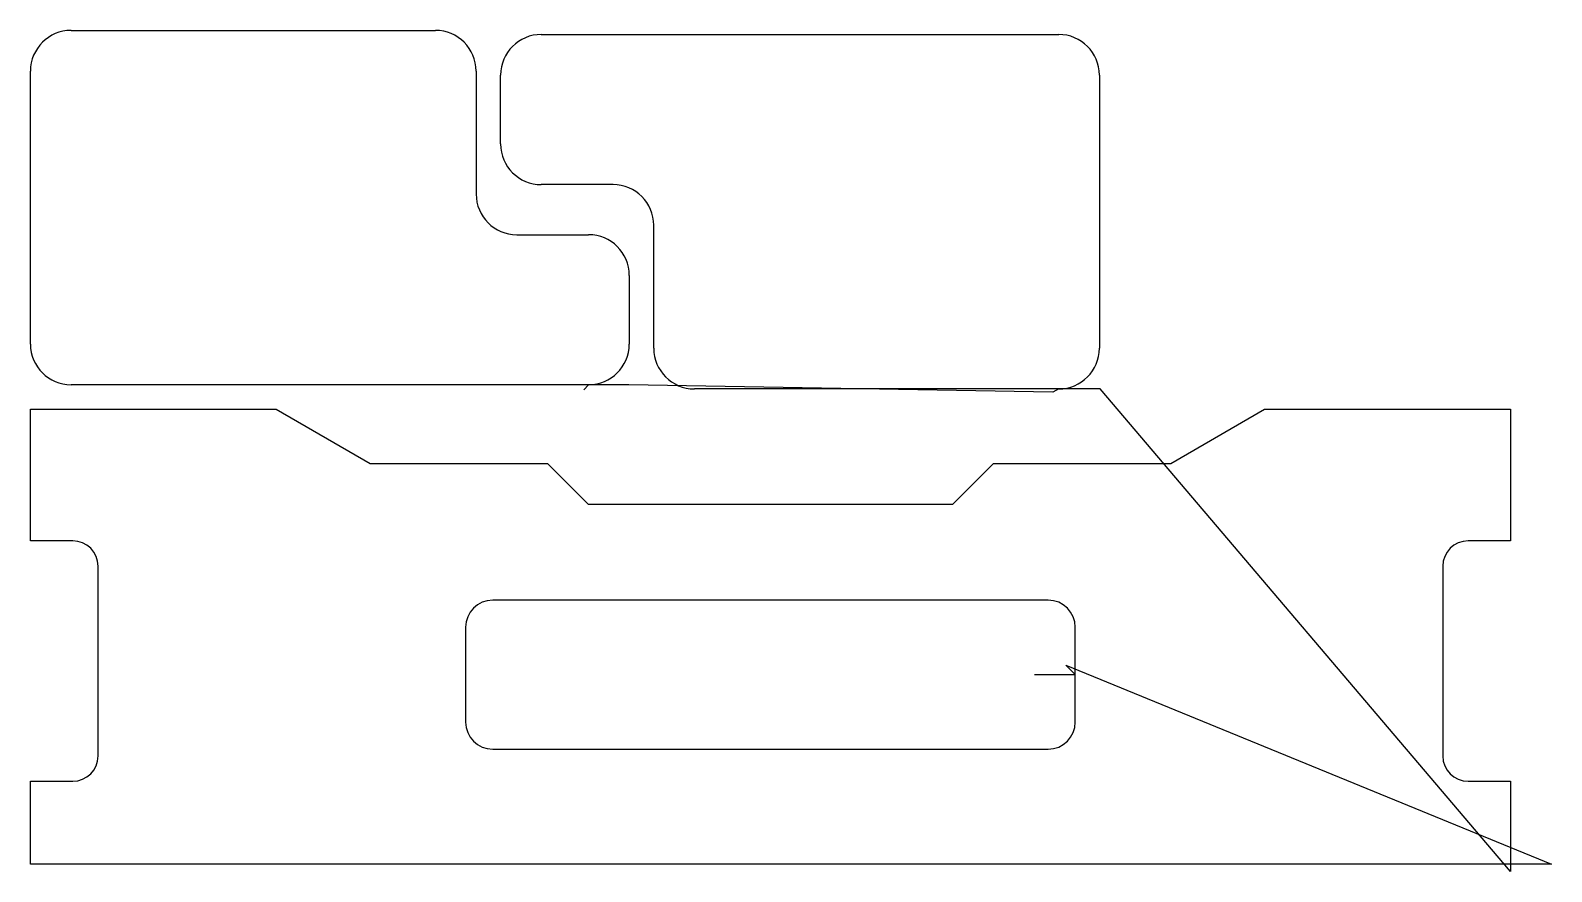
# Model space of a CAD drawing. Header units: metres. Extents: x 19 to 1142, y 364 to 984.
import ezdxf

# ---------------------------------------------------------------- set-up
doc = ezdxf.new("R2010")
doc.units = ezdxf.units.M

msp = doc.modelspace()

# ---------------------------------------------------------------- linework, layer by layer
at = {"layer": 'TOOL_0'}
for p, q in [((49.026, 984.443), (318.026, 984.443)), ((396.11, 981.428), (778.11, 981.428)), ((19.026, 752.843), (19.026, 954.443)), ((348.026, 954.443), (348.026, 863.643)), ((366.11, 900.628), (366.11, 951.428)), ((808.11, 951.428), (808.11, 749.828)), ((449.11, 870.628), (396.11, 870.628)), ((378.026, 833.643), (431.026, 833.643)), ((479.11, 749.828), (479.11, 840.628)), ((461.026, 803.643), (461.026, 752.843)), ((431.026, 722.843), (49.026, 722.843)), ((431.026, 722.843), (427.43, 719.093)), ((460.73, 722.843), (431.026, 722.843)), ((773.671, 717.314), (460.73, 722.843)), ((778.11, 719.828), (509.11, 719.828)), ((778.11, 719.828), (773.671, 717.314)), ((808.563, 719.828), (778.11, 719.828)), ((1111.517, 363.501), (808.563, 719.828)), ((19.017, 607.631), (19.017, 704.781)), ((19.017, 704.781), (200.508, 704.781)), ((200.508, 704.781), (269.79, 664.781)), ((860.744, 664.781), (930.026, 704.781)), ((930.026, 704.781), (1111.517, 704.781)), ((1111.517, 704.781), (1111.517, 607.631)), ((269.79, 664.781), (400.64, 664.781)), ((400.64, 664.781), (430.64, 634.781)), ((699.894, 634.781), (729.894, 664.781)), ((729.894, 664.781), (860.744, 664.781)), ((430.64, 634.781), (699.894, 634.781)), ((50.267, 607.631), (19.017, 607.631)), ((1111.517, 607.631), (1080.267, 607.631)), ((69.017, 448.881), (69.017, 588.881)), ((1061.517, 588.881), (1061.517, 448.881)), ((770.267, 563.882), (360.267, 563.882)), ((340.267, 543.882), (340.267, 473.882)), ((790.267, 508.882), (790.267, 543.882)), ((760.267, 508.882), (790.267, 508.882)), ((790.267, 508.882), (783.196, 515.953)), ((783.196, 515.953), (1141.849, 368.881)), ((790.267, 473.882), (790.267, 508.882)), ((360.267, 453.882), (770.267, 453.882)), ((19.017, 368.881), (19.017, 430.131)), ((19.017, 430.131), (50.267, 430.131)), ((1080.267, 430.131), (1111.517, 430.131)), ((1111.517, 430.131), (1111.517, 368.881)), ((1111.517, 368.881), (19.017, 368.881)), ((1141.849, 368.881), (1111.517, 368.881)), ((1111.517, 368.881), (1111.517, 363.501))]:
    msp.add_line(p, q, dxfattribs=at)
for centre, radius, start, end in [((49.026, 954.443), 30, 90, 180), ((318.026, 954.443), 30, 0, 90), ((396.11, 951.428), 30, 90, 180), ((778.11, 951.428), 30, 0, 90), ((396.11, 900.628), 30, 180, 270), ((449.11, 840.628), 30, 0, 90), ((378.026, 863.643), 30, 180, 270), ((431.026, 803.643), 30, 0, 90), ((49.026, 752.843), 30, 180, 270), ((431.026, 752.843), 30, 270, 0), ((509.11, 749.828), 30, 180, 270), ((778.11, 749.828), 30, 270, 0), ((50.267, 588.881), 18.75, 0, 90), ((1080.267, 588.881), 18.75, 90, 180), ((360.267, 543.882), 20, 90, 180), ((770.267, 543.882), 20, 0, 90), ((360.267, 473.882), 20, 180, 270), ((770.267, 473.882), 20, 270, 0), ((50.267, 448.881), 18.75, 270, 0), ((1080.267, 448.881), 18.75, 180, 270)]:
    msp.add_arc(centre, radius, start, end, dxfattribs=at)

doc.saveas('drawing.dxf')
